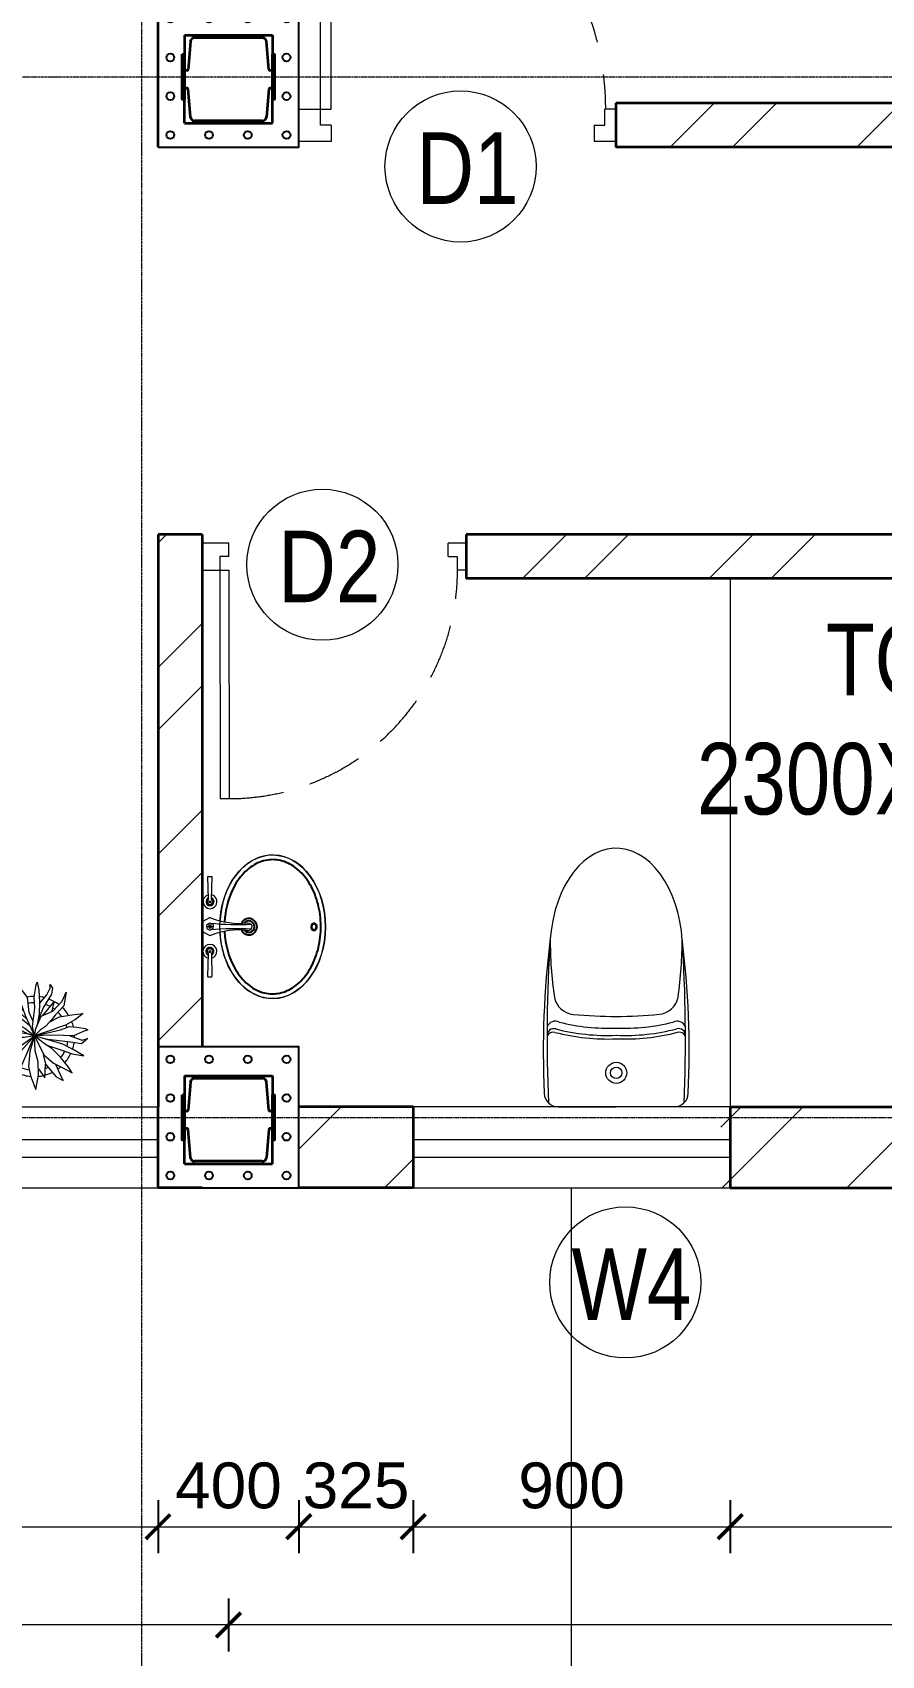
# Model space of a CAD drawing. Header units: millimetres. Extents: x 19543921 to 20171754, y -3528062 to -3222959.
# Drawn here: x 19635693 to 19638105, y -3255687 to -3251078 of the extents above; entities that cross this region are included whole.
import ezdxf

# ---------------------------------------------------------------- set-up
doc = ezdxf.new("R2010")
doc.units = ezdxf.units.MM
doc.header["$MEASUREMENT"] = 0
doc.header["$PDMODE"] = 35
doc.linetypes.add('CENTER', pattern=[2, 1.25, -0.25, 0.25, -0.25])
doc.linetypes.add('DASHED', pattern=[0.75, 0.5, -0.25])
doc.layers.get('Defpoints').update_dxf_attribs({"color": 169})
for name, color, linetype, lineweight in [('center', 4, 'Continuous', 9), ('Dimension', 4, 'Continuous', 9), ('Door-Window', 112, 'Continuous', 15), ('EDIFICIO', 5, 'Continuous', 0), ('Fittings', 9, 'Continuous', 0), ('FURNITURE', 34, 'Continuous', 5), ('HACTH', 9, 'Continuous', 9), ('hatch LOW', 8, 'Continuous', 5), ('text', 142, 'Continuous', 9), ('wall', 1, 'Continuous', 35), ('Windows', 4, 'Continuous', 13)]:
    doc.layers.add(name, color=color, linetype=linetype, lineweight=lineweight)
doc.styles.add('DIM', font='arial.ttf', dxfattribs={"width": 0.8, "height": 45})
doc.styles.add('ordinary', font='arial.ttf')
doc.dimstyles.new('outer dimension', dxfattribs={"dimtxt": 130, "dimasz": 70, "dimexe": 75, "dimexo": 150, "dimgap": 50, "dimtad": 1, "dimdec": 0, "dimrnd": 5, "dimzin": 12, "dimdsep": 46, "dimtxsty": 'ordinary', "dimblk": 'ARCHTICK', "dimcen": 0.09, "dimclrd": 256, "dimclre": 256, "dimclrt": 256, "dimadec": 0, "dimazin": 3, "dimtfac": 1, "dimtdec": 0, "dimtix": 1, "dimtmove": 1, "dimatfit": 2, "dimldrblk": 'ARCHTICK', "dimfxl": 75, "dimfxlon": 1, "dimtolj": 1, "dimtzin": 12, "dimlwd": -1, "dimarcsym": 0})

# ---------------------------------------------------------------- blocks, each defined once
blk = doc.blocks.new('MACETERA')
at = {"color": 1}
blk.add_line((0, 0), (-0.0229, 0.006), dxfattribs=at)
for points in [[(-0.006, 0.0672), (-0.0252, 0.11), (-0.033, 0.182), (-0.069, 0.23), (-0.0866, 0.2373), (-0.0778, 0.1904), (-0.0447, 0.0965), (0, 0)], [(0, 0), (-0.0087, 0.0433), (0.0011, 0.1319), (-0.0009, 0.1841), (0.0079, 0.2415), (0.0127, 0.254), (0.0205, 0.2175), (0.0244, 0.158), (0.0225, 0.1017), (0.0119, 0.0455)], [(0.0243, 0.1529), (0.0585, 0.1945), (0.0751, 0.2248), (0.0741, 0.2425), (0.0858, 0.2248), (0.0799, 0.1966), (0.0429, 0.1361), (0.0172, 0.075)], [(-0.0229, 0.0493), (-0.0788, 0.0923), (-0.1304, 0.1236), (-0.1683, 0.1476), (-0.1898, 0.1674), (-0.1722, 0.1236), (-0.1401, 0.0871), (-0.0895, 0.06), (-0.0457, 0.036), (0, 0)], [(-0.0528, 0.1193), (-0.0924, 0.1747), (-0.1586, 0.1966), (-0.1352, 0.1591), (-0.072, 0.1121), (-0.0388, 0.0819)], [(0.039, 0.0965), (0.0916, 0.1591), (0.0799, 0.1121)], [(0.0702, 0.0638), (0.1179, 0.0892), (0.1773, 0.0996), (0.2299, 0.1059), (0.1948, 0.0777), (0.1471, 0.0506), (0.114, 0.0391), (0.0848, 0.0287), (0, 0)], [(-0.203, 0.0051), (-0.2521, -0.0193), (-0.1557, -0.0423)], [(-0.1012, -0.0141), (-0.1966, -0.0005), (-0.218, 0.0182), (-0.2345, 0.0401), (-0.2472, 0.0474), (-0.1995, 0.0339), (-0.143, 0.012), (-0.0768, -0.0026), (-0.0415, -0.0066)], [(0.054, -0.0422), (0.1296, -0.0683), (0.1783, -0.085), (0.2338, -0.0955), (0.188, -0.0673), (0.1345, -0.0402), (0, 0)], [(0.1647, 0.001), (0.226, -0.0204), (0.2532, -0.0131), (0.2231, -0.0381), (0.1705, -0.0308), (0.0511, -0.0153)], [(-0.0978, -0.0684), (-0.1304, -0.1059), (-0.1518, -0.1414), (-0.1674, -0.1883), (-0.1352, -0.1789), (-0.1021, -0.1455)], [(0.0196, -0.157), (0.0488, -0.1987), (0.0527, -0.1341)], [(0.042, -0.0882), (0.0527, -0.1341), (0.1033, -0.1946), (0.1354, -0.2112), (0.1228, -0.1852), (0.1013, -0.1351)]]:
    blk.add_lwpolyline(points, dxfattribs=at)
for points in [[(0, 0), (0.0069, 0.0339), (0.0322, 0.0934), (0.0877, 0.1163), (0.1305, 0.1643), (0.15, 0.206), (0.1383, 0.1413), (0.0984, 0.0975), (0.0828, 0.0777), (0.0527, 0.0443), (0.0283, 0.0276)], [(-0.034, 0.0088), (-0.1187, 0.0203), (-0.182, 0.0495), (-0.2452, 0.0954), (-0.1839, 0.0965), (-0.1255, 0.0568), (-0.0229, 0.006)], [(-0.0583, -0.0089), (-0.1138, -0.0172), (-0.1469, -0.037), (-0.182, -0.0694), (-0.2345, -0.0955), (-0.2073, -0.1038), (-0.144, -0.0965), (-0.0788, -0.0569), (0, 0)], [(0, 0), (-0.0632, -0.0715), (-0.1002, -0.1361), (-0.1099, -0.229), (-0.0885, -0.2008), (-0.0603, -0.1393)], [(0, 0), (-0.0213, -0.0736), (-0.0281, -0.1455), (-0.0165, -0.1935), (0.0069, -0.254), (0.0196, -0.1862), (0.0176, -0.1226), (0.003, -0.0715)], [(0, 0), (0.1237, 0.0276), (0.1666, 0.0433), (0.2006, 0.0412), (0.2406, 0.0349), (0.2532, 0.0287), (0.2269, 0.0182), (0.1851, 0.0005), (0.1374, 0.0015), (0.077, 0.0026)], [(0.0439, -0.0902), (0.0897, -0.1288), (0.1305, -0.1507), (0.1792, -0.1758), (0.1617, -0.1487), (0.1228, -0.1007), (0.0819, -0.06), (0.041, -0.0339), (0, 0)]]:
    blk.add_lwpolyline(points, close=True, dxfattribs=at)
at = {"layer": 'EDIFICIO', "color": 2}
for radius, start, end in [(0.1899, 112.18986, 117.04438), (0.1899, 90.18022, 100.43418), (0.1599, 89.99792, 100.85275), (0.1899, 75.62464, 83.19147), (0.1599, 80.76523, 81.29406), (0.1899, 52.51779, 69.5104), (0.1899, 145.27977, 152.18091), (0.1599, 147.07013, 153.37559), (0.1899, 128.2978, 136.36205), (0.1599, 125.36928, 134.04205), (0.1599, 112.71118, 115.42305), (0.1599, 62.33594, 71.60053), (0.1599, 53.32214, 57.94411), (0.1599, 36.11624, 45.90285), (0.1899, 31.74931, 46.17972), (0.1899, 163.84793, 170.26185), (0.1599, 165.50757, 172.45164), (0.1599, 15.195, 20.25689), (0.1899, 13.78435, 21.7469), (0.1899, 358.55985, 1.70023), (0.1899, 189.61752, 199.51332), (0.1599, 321.23554, 333.976), (0.1599, 343.07913, 350.61453), (0.1899, 341.49497, 350.88203), (0.1899, 210.27274, 220.91211), (0.1599, 213.07705, 217.80629), (0.1599, 246.0356, 261.18887), (0.1599, 288.72071, 294.03457), (0.1899, 305.67193, 310.64568), (0.1899, 319.29041, 335.10196), (0.1899, 233.62841, 237.12016), (0.1899, 245.92891, 264.89169), (0.1899, 275.54345, 282.59253), (0.1599, 276.71321, 278.08473), (0.1899, 285.07477, 296.59446)]:
    blk.add_arc((0.0001, -0.0031), radius, start, end, dxfattribs=at)
blk = doc.blocks.new('tht')
at = {"layer": 'Fittings'}
for p in [(672498.79, -367827.02), (672511.67, -367827.02)]:
    blk.add_line(p, (672505.23, -367827.02), dxfattribs=at)
for radius in [1.17, 0.634]:
    blk.add_circle((672505.23, -367823.24), radius, dxfattribs=at)
for centre, radius, start, end in [((672598.59, -367820.91), 101.47, 172.8664, 182.5999), ((672667.29, -367819.26), 169.75, 176.3006, 182.4712), ((672541.19, -367808.57), 43.29, 179.6519, 188.297), ((672469.27, -367808.57), 43.29, 351.703, 0.3481), ((672411.87, -367820.91), 101.47, 357.4001, 7.1336), ((672343.17, -367819.26), 169.75, 357.5288, 3.6994), ((672500.68, -367814.39), 2.36, 190.4701, 264.6079), ((672509.78, -367814.39), 2.36, 275.3921, 349.5299), ((672505.55, -367762.72), 54.26, 264.6079, 269.6591), ((672504.91, -367762.72), 54.26, 270.3409, 275.3921), ((672498.28, -367819.07), 0.741, 72.3593, 185.9315), ((672498.21, -367819.43), 0.718, 73.3813, 156.4724), ((672498.46, -367818.44), 0.947, 62.2033, 161.9404), ((672504.3, -367795.78), 23.7, 255.6185, 272.2533), ((672504.3, -367795.78), 23.31, 255.6185, 272.2533), ((672504.3, -367796.55), 21.73, 255.6185, 272.4575), ((672506.16, -367796.55), 21.73, 267.5425, 284.3815), ((672506.16, -367795.78), 23.7, 267.7467, 284.3815), ((672506.16, -367795.78), 23.31, 267.7467, 284.3815), ((672512, -367818.44), 0.947, 18.0596, 117.7967), ((672512.18, -367819.07), 0.741, 354.0685, 107.6407), ((672512.25, -367819.43), 0.718, 23.5276, 106.6187), ((672498.79, -367825.44), 1.57, 182.5999, 270), ((672511.67, -367825.44), 1.57, 270, 357.4001)]:
    blk.add_arc(centre, radius, start, end, dxfattribs=at)
blk.add_ellipse((672505.23, -367809.67), major_axis=(0, -11.39), ratio=0.648116, start_param=1.570796, end_param=4.592942, dxfattribs=at)
blk = doc.blocks.new('A$C604E024C')
at = {"layer": 'Fittings', "color": 9, "linetype": 'ByBlock'}
for p, q in [((-107.3, 6.3), (-198.2, 8.5)), ((-101.1, 4.4), (-101.1, -4.4)), ((-101.1, 4.4), (-100.5, 4.4)), ((-100.5, 4.4), (-100.5, 0.6)), ((-100.5, 0.6), (-96.6, 0.6)), ((-100.5, 0), (-100.5, -3.8)), ((-100.5, 0), (-96.6, 0)), ((-96.6, 4.4), (-96.6, 0.6)), ((-96.6, 4.4), (-96, 4.4)), ((-96, 4.4), (-96, -3.8)), ((-5.6, 4.4), (-5.6, -4.4)), ((-5.6, 4.4), (-5, 4.4)), ((-5, 4.4), (-5, -3.8)), ((0, 12.9), (0, -12.9)), ((1.2, 4.4), (1.2, -4.4)), ((1.2, 4.4), (3.5, 4.4)), ((1.8, 3.8), (1.8, 0.6)), ((1.8, 3.8), (3.5, 3.8)), ((1.8, 0.6), (3.5, 0.6)), ((100.4, 2.2), (101, 2.4)), ((107.3, 6.3), (198.2, 8.5)), ((199.2, 7.5), (199.2, -7.5)), ((-107.3, -6.3), (-198.2, -8.5)), ((-101.1, -4.4), (-100.5, -4.4)), ((-100.5, -3.8), (-100.5, -4.4)), ((-96.6, 0), (-96.6, -4.4)), ((-96.6, -4.4), (-96, -4.4)), ((-96, -3.8), (-96, -4.4)), ((-5.6, -4.4), (-1.2, -4.4)), ((-5, -3.8), (-1.2, -3.8)), ((-1.2, -3.8), (-1.2, -4.4)), ((1.2, -4.4), (3.5, -4.4)), ((1.8, 0), (1.8, -3.8)), ((1.8, 0), (3.5, 0)), ((1.8, -3.8), (3.5, -3.8)), ((100.4, -2.2), (101, -2.4)), ((107.3, -6.3), (198.2, -8.5))]:
    blk.add_line(p, q, dxfattribs=at)
for points in [[(34.8, -2.5), (34.8, -2.5, 0.267949), (34.8, 2.5), (19.6, 28.9, 0.267949), (15.2, 31.4), (-15.2, 31.4, 0.267949), (-19.6, 28.9), (-34.8, 2.5, 0.267949), (-34.8, -2.5)], [(0, 12.9), (-4.6, 12.9, 0.267949), (-8.9, 10.4), (-13.5, 2.5, 0.267949), (-13.5, -2.5), (-8.9, -10.4, 0.267949), (-4.6, -12.9), (0, -12.9)], [(0, 12.9), (4.6, 12.9, -0.267949), (8.9, 10.4), (13.5, 2.5, -0.267949), (13.5, -2.5), (8.9, -10.4, -0.267949), (4.6, -12.9), (0, -12.9)], [(-14.6, -149.3, 0.267949), (-14.6, -154.3), (-9.4, -163.2, 0.267949), (-5.1, -165.7), (0, -165.7)], [(14.6, -149.3, -0.267949), (14.6, -154.3), (9.5, -163.2, -0.267949), (5.2, -165.7), (0, -165.7)]]:
    blk.add_lwpolyline(points, format="xyb", dxfattribs=at)
for centre, radius, start, end in [((-148.2, 0), 51.6, 171.62848, 188.37152), ((-198.2, 7.5), 1, 88.57669, 180), ((-98.6, 0), 27.8, 193.93526, 166.06474), ((-98.6, 0), 16.1, 203.47719, 156.52281), ((-98.6, 0), 13.6, 207.82536, 152.17464), ((-98.6, 0), 10.7, 215.76651, 144.23349), ((3.5, 2.2), 2.2, 301.40481, 90), ((3.5, 2.2), 1.6, 270, 90.01417), ((3.5, -1.9), 2.5, 270, 62.70974), ((98.6, 0), 27.8, 13.93526, 346.06474), ((98.6, 0), 16.1, 23.47719, 336.52281), ((98.6, 0), 13.6, 27.82536, 332.17464), ((98.6, 0), 10.7, 35.76651, 324.23349), ((198.2, 7.5), 1, 0, 91.42331), ((-198.2, -7.5), 1, 180, 271.42331), ((-325.4, -117.3), 312.4, 354.13327, 21.56539), ((-1093.1, -109.8), 1085, 357.18281, 5.67785), ((3.5, -1.9), 1.9, 270, 90), ((1083.5, -109.3), 1075.4, 174.30277, 182.87364), ((324.5, -117.1), 311.5, 158.41566, 185.92552), ((198.2, -7.5), 1, 268.57669, 0)]:
    blk.add_arc(centre, radius, start, end, dxfattribs=at)
blk.add_ellipse((98.6, 0), major_axis=(0, 4.4), ratio=0.647537, start_param=-0.996154, end_param=4.137747, dxfattribs=at)
blk.add_open_spline([(100.4, 2.2), (100.2, 2.6), (100, 2.9), (99.5, 3.4), (99.3, 3.6), (98.9, 3.8), (98.7, 3.8), (98.6, 3.8), (98.4, 3.8), (98.1, 3.7), (97.7, 3.5), (97.5, 3.3), (97.1, 2.8), (96.9, 2.5), (96.6, 1.8), (96.5, 1.3), (96.3, 0.3), (96.3, -0.3), (96.5, -1.6), (96.7, -2.1), (97.1, -2.9), (97.4, -3.2), (97.9, -3.6), (98.1, -3.7), (98.6, -3.8), (98.8, -3.8), (99.3, -3.6), (99.6, -3.4), (100, -2.9), (100.2, -2.6), (100.4, -2.2)], degree=3, knots=[5.296065, 5.296065, 5.296065, 5.296065, 5.668493, 5.668493, 6.044953, 6.044953, 6.283185, 6.283185, 6.283185, 6.618814, 6.618814, 6.954443, 6.954443, 7.290072, 7.290072, 7.6257, 7.6257, 8.094621, 8.094621, 8.563542, 8.563542, 8.940002, 8.940002, 9.316461, 9.316461, 9.692921, 9.692921, 10.069381, 10.069381, 10.411893, 10.411893, 10.411893, 10.411893], dxfattribs=at)
blk = doc.blocks.new('basin')
at = {"layer": 'HACTH', "lineweight": -3}
for radius, start, end in [(1.14, 113.503, 66.2712), (0.79, 126.715, 52.8739)]:
    blk.add_arc((134195.31, -39122.53), radius, start, end, dxfattribs=at)
at = {"layer": 'HACTH'}
blk.add_ellipse((134195.31, -39125.83), major_axis=(-9.97, 0), ratio=0.736887, start_param=4.757716, end_param=10.948885, dxfattribs=at)
at = {"layer": 'HACTH', "linetype": 'ByBlock'}
blk.add_ellipse((134195.31, -39125.83), major_axis=(9.97, 0), ratio=0.736887, dxfattribs=at)
at = {"layer": 'HACTH', "lineweight": -3}
blk.add_ellipse((134195.31, -39131.57), major_axis=(0.448, 0), ratio=0.674502, dxfattribs=at)
blk.add_open_spline([(134194.69, -39119.15), (134194.32, -39119.17), (134193.96, -39119.2), (134193.09, -39119.32), (134192.57, -39119.42), (134191.58, -39119.69), (134191.1, -39119.85), (134190.19, -39120.23), (134189.76, -39120.45), (134188.95, -39120.93), (134188.57, -39121.2), (134187.89, -39121.77), (134187.59, -39122.07), (134187.06, -39122.71), (134186.83, -39123.04), (134186.45, -39123.73), (134186.3, -39124.08), (134186.09, -39124.79), (134186.03, -39125.15), (134185.99, -39125.61), (134185.99, -39125.72), (134185.99, -39125.83), (134185.99, -39126.08), (134186.01, -39126.34), (134186.11, -39126.94), (134186.2, -39127.29), (134186.47, -39127.97), (134186.64, -39128.31), (134187.06, -39128.96), (134187.31, -39129.28), (134187.88, -39129.88), (134188.2, -39130.16), (134188.9, -39130.7), (134189.28, -39130.94), (134190.1, -39131.39), (134190.53, -39131.59), (134191.45, -39131.93), (134191.92, -39132.08), (134192.9, -39132.31), (134193.4, -39132.4), (134194.43, -39132.51), (134194.94, -39132.53), (134195.97, -39132.52), (134196.49, -39132.48), (134197.5, -39132.35), (134198, -39132.25), (134198.97, -39132), (134199.44, -39131.84), (134200.34, -39131.48), (134200.76, -39131.27), (134201.56, -39130.8), (134201.93, -39130.55), (134202.61, -39130), (134202.91, -39129.71), (134203.45, -39129.1), (134203.69, -39128.78), (134204.08, -39128.12), (134204.24, -39127.78), (134204.48, -39127.09), (134204.56, -39126.74), (134204.64, -39126.04), (134204.64, -39125.69), (134204.57, -39124.98), (134204.49, -39124.62), (134204.25, -39123.91), (134204.09, -39123.56), (134203.69, -39122.89), (134203.45, -39122.56), (134202.89, -39121.93), (134202.58, -39121.63), (134201.88, -39121.07), (134201.49, -39120.81), (134200.67, -39120.35), (134200.22, -39120.13), (134199.3, -39119.77), (134198.81, -39119.62), (134197.81, -39119.37), (134197.29, -39119.28), (134196.49, -39119.19), (134196.22, -39119.16), (134195.94, -39119.15)], degree=3, knots=[4.778413, 4.778413, 4.778413, 4.778413, 4.89303, 4.89303, 5.060537, 5.060537, 5.228045, 5.228045, 5.395552, 5.395552, 5.56306, 5.56306, 5.730567, 5.730567, 5.898075, 5.898075, 6.065582, 6.065582, 6.233089, 6.233089, 6.283185, 6.283185, 6.283185, 6.401225, 6.401225, 6.564378, 6.564378, 6.727532, 6.727532, 6.890685, 6.890685, 7.053839, 7.053839, 7.216992, 7.216992, 7.380146, 7.380146, 7.543299, 7.543299, 7.706452, 7.706452, 7.869606, 7.869606, 8.032759, 8.032759, 8.195913, 8.195913, 8.359066, 8.359066, 8.52222, 8.52222, 8.685373, 8.685373, 8.848527, 8.848527, 9.01168, 9.01168, 9.174834, 9.174834, 9.337987, 9.337987, 9.501141, 9.501141, 9.668648, 9.668648, 9.836155, 9.836155, 10.003663, 10.003663, 10.17117, 10.17117, 10.338678, 10.338678, 10.506185, 10.506185, 10.673693, 10.673693, 10.8412, 10.8412, 10.929386, 10.929386, 10.929386, 10.929386], dxfattribs=at)
at = {"layer": 'HACTH'}
blk.add_open_spline([(134195.86, -39131.57), (134195.86, -39131.55), (134195.86, -39131.52), (134195.84, -39131.46), (134195.83, -39131.44), (134195.79, -39131.36), (134195.75, -39131.32), (134195.66, -39131.25), (134195.6, -39131.23), (134195.46, -39131.18), (134195.36, -39131.16), (134195.17, -39131.17), (134195.07, -39131.2), (134194.94, -39131.27), (134194.9, -39131.3), (134194.83, -39131.37), (134194.8, -39131.4), (134194.77, -39131.48), (134194.76, -39131.52), (134194.75, -39131.6), (134194.76, -39131.65), (134194.79, -39131.73), (134194.81, -39131.76), (134194.87, -39131.83), (134194.9, -39131.86), (134194.98, -39131.9), (134195.02, -39131.92), (134195.15, -39131.97), (134195.25, -39131.99), (134195.44, -39131.98), (134195.54, -39131.95), (134195.67, -39131.89), (134195.72, -39131.85), (134195.79, -39131.78), (134195.81, -39131.75), (134195.85, -39131.67), (134195.86, -39131.63), (134195.86, -39131.58), (134195.86, -39131.58), (134195.86, -39131.57)], degree=3, knots=[0, 0, 0, 0, 0.188397, 0.188397, 0.376794, 0.376794, 0.73698, 0.73698, 1.097166, 1.097166, 1.657793, 1.657793, 2.21842, 2.21842, 2.564182, 2.564182, 2.840364, 2.840364, 3.116547, 3.116547, 3.39273, 3.39273, 3.668913, 3.668913, 3.945096, 3.945096, 4.221279, 4.221279, 4.783807, 4.783807, 5.346334, 5.346334, 5.697184, 5.697184, 5.974645, 5.974645, 6.252106, 6.252106, 6.283185, 6.283185, 6.283185, 6.283185], dxfattribs=at)
at = {"layer": 'HACTH', "xscale": 0.03499430959345774, "yscale": 0.03499430959345774, "zscale": 0.03499430959345774, "rotation": 359.9929103328581}
blk.add_blockref('A$C604E024C', (134195.31, -39117.12), dxfattribs=at)
blk = doc.blocks.new('3-0')
at = {"layer": 'Door-Window', "ltscale": 3}
for p, q in [((11063.05, 10097.68), (11065.97, 10099.9)), ((11065.25, 10097.81), (11066.71, 10098.92)), ((11065.97, 10099.9), (11066.71, 10098.92)), ((11063.05, 10097.68), (11064.53, 10095.73)), ((11065.99, 10096.84), (11064.53, 10095.73)), ((11065.99, 10096.84), (11065.25, 10097.81)), ((11085.5, 10074.13), (11110.32, 10092.96)), ((11111.05, 10091.97), (11110.32, 10092.96)), ((11086.24, 10073.15), (11111.05, 10091.97)), ((11084.04, 10073.02), (11082.57, 10071.91)), ((11084.04, 10073.02), (11084.78, 10072.04)), ((11084.78, 10072.04), (11086.24, 10073.15)), ((11086.24, 10073.15), (11085.5, 10074.13)), ((11087.72, 10071.2), (11086.24, 10073.15)), ((11082.57, 10071.91), (11084.79, 10068.98)), ((11084.79, 10068.98), (11087.72, 10071.2))]:
    blk.add_line(p, q, dxfattribs=at)
at = {"layer": 'Door-Window', "color": 9, "linetype": 'DASHED', "lineweight": 18, "ltscale": 15}
blk.add_arc((11085.5, 10074.13), 31.16, 37.1906, 127.1465, dxfattribs=at)
blk = doc.blocks.new('c-section')
at = {"layer": 'wall'}
for p, q in [((75, 318.1), (325, 318.1)), ((75, 318.1), (75, 218.1)), ((91.8, 300.1), (85.6, 220.9)), ((296.3, 310.9), (103.7, 310.9)), ((314.4, 220.9), (308.2, 300.1)), ((325, 318.1), (325, 218.1)), ((82.4, 218.1), (75, 218.1)), ((325, 218.1), (317.6, 218.1)), ((75, 68.1), (75, 168.1)), ((82.4, 168.1), (75, 168.1)), ((91.8, 86), (85.6, 165.2)), ((314.4, 165.2), (308.2, 86)), ((325, 168.1), (317.6, 168.1)), ((325, 68.1), (325, 168.1)), ((75, 68.1), (325, 68.1)), ((296.3, 75.3), (103.7, 75.3))]:
    blk.add_line(p, q, dxfattribs=at)
at = {"layer": 'wall', "color": 2, "lineweight": -3}
blk.add_lwpolyline([(0, 0), (400, 0), (400, 400), (0, 400)], close=True, dxfattribs=at)
at = {"layer": 'wall', "linetype": 'Continuous', "ltscale": 1000}
for points in [[(68.7, 264.2), (75, 264.2), (75, 135.8), (68.7, 135.8)], [(325, 264.2), (331.3, 264.2), (331.3, 135.8), (325, 135.8)]]:
    blk.add_lwpolyline(points, close=True, dxfattribs=at)
at = {"layer": 'wall', "color": 2, "lineweight": -3}
for centre in [(35, 365), (145, 365), (255, 365), (365, 365), (35, 255), (365, 255), (35, 145), (365, 145), (35, 35), (145, 35), (255, 35), (365, 35)]:
    blk.add_circle(centre, 11, dxfattribs=at)
at = {"layer": 'wall'}
for centre, radius, start, end in [((103.7, 298.9), 12, 90, 174), ((296.3, 298.9), 12, 6, 90), ((82.4, 221.3), 3.2, 270, 354), ((317.6, 221.3), 3.2, 186, 270), ((82.4, 164.9), 3.2, 6, 90), ((317.6, 164.9), 3.2, 90, 174), ((103.7, 87.3), 12, 186, 270), ((296.3, 87.3), 12, 270, 354)]:
    blk.add_arc(centre, radius, start, end, dxfattribs=at)
blk = doc.blocks.new('_ArchTick')
at = {"color": 0, "linetype": 'ByBlock', "const_width": 0.15}
blk.add_lwpolyline([(-0.5, -0.5), (0.5, 0.5)], dxfattribs=at)
blk = doc.blocks.new('*D84')
at = {"layer": 'Defpoints', "color": 0, "linetype": 'Continuous', "ltscale": 1000, "transparency": 16777216}
for p in [(19631449.5, -3254359), (19636049.3, -3254359), (19636049.3, -3255321.3)]:
    blk.add_point(p, dxfattribs=at)
at = {"layer": 'Dimension', "linetype": 'Continuous', "lineweight": -2, "ltscale": 1000, "transparency": 16777216}
for p, q in [((19631449.5, -3255246.3), (19631449.5, -3255396.3)), ((19636049.3, -3255246.3), (19636049.3, -3255396.3))]:
    blk.add_line(p, q, dxfattribs=at)
at = {"layer": 'Dimension', "ltscale": 1000, "transparency": 16777216}
blk.add_line((19631449.5, -3255321.3), (19636049.3, -3255321.3), dxfattribs=at)
at = {"layer": 'Dimension', "linetype": 'Continuous', "ltscale": 1000, "transparency": 16777216, "xscale": 70, "yscale": 70, "zscale": 70, "rotation": 180}
blk.add_blockref('_ArchTick', (19631449.5, -3255321.3), dxfattribs=at)
at = {"layer": 'Dimension', "linetype": 'Continuous', "ltscale": 1000, "transparency": 16777216, "xscale": 70, "yscale": 70, "zscale": 70}
blk.add_blockref('_ArchTick', (19636049.3, -3255321.3), dxfattribs=at)
at = {"layer": 'Dimension', "linetype": 'Continuous', "ltscale": 1000, "transparency": 16777216, "insert": (19633749.4, -3255204.9), "char_height": 130, "attachment_point": 5, "style": 'ordinary'}
blk.add_mtext('\\A1;4600', dxfattribs=at)
blk = doc.blocks.new('*D85')
at = {"layer": 'Defpoints', "color": 0, "linetype": 'Continuous', "ltscale": 1000, "transparency": 16777216}
for p in [(19636049.3, -3254359), (19636449.3, -3254359), (19636449.3, -3255321.3)]:
    blk.add_point(p, dxfattribs=at)
at = {"layer": 'Dimension', "linetype": 'Continuous', "lineweight": -2, "ltscale": 1000, "transparency": 16777216}
for p, q in [((19636049.3, -3255246.3), (19636049.3, -3255396.3)), ((19636449.3, -3255246.3), (19636449.3, -3255396.3))]:
    blk.add_line(p, q, dxfattribs=at)
at = {"layer": 'Dimension', "ltscale": 1000, "transparency": 16777216}
blk.add_line((19636049.3, -3255321.3), (19636449.3, -3255321.3), dxfattribs=at)
at = {"layer": 'Dimension', "linetype": 'Continuous', "ltscale": 1000, "transparency": 16777216, "xscale": 70, "yscale": 70, "zscale": 70, "rotation": 180}
blk.add_blockref('_ArchTick', (19636049.3, -3255321.3), dxfattribs=at)
at = {"layer": 'Dimension', "linetype": 'Continuous', "ltscale": 1000, "transparency": 16777216, "xscale": 70, "yscale": 70, "zscale": 70}
blk.add_blockref('_ArchTick', (19636449.3, -3255321.3), dxfattribs=at)
at = {"layer": 'Dimension', "linetype": 'Continuous', "ltscale": 1000, "transparency": 16777216, "insert": (19636249.3, -3255204.9), "char_height": 130, "attachment_point": 5, "style": 'ordinary'}
blk.add_mtext('\\A1;400', dxfattribs=at)
blk = doc.blocks.new('*D86')
at = {"layer": 'Defpoints', "color": 0, "linetype": 'Continuous', "ltscale": 1000, "transparency": 16777216}
for p in [(19636449.3, -3254359), (19636774.3, -3254359), (19636774.3, -3255321.3)]:
    blk.add_point(p, dxfattribs=at)
at = {"layer": 'Dimension', "linetype": 'Continuous', "lineweight": -2, "ltscale": 1000, "transparency": 16777216}
for p, q in [((19636449.3, -3255246.3), (19636449.3, -3255396.3)), ((19636774.3, -3255246.3), (19636774.3, -3255396.3))]:
    blk.add_line(p, q, dxfattribs=at)
at = {"layer": 'Dimension', "ltscale": 1000, "transparency": 16777216}
blk.add_line((19636449.3, -3255321.3), (19636774.3, -3255321.3), dxfattribs=at)
at = {"layer": 'Dimension', "linetype": 'Continuous', "ltscale": 1000, "transparency": 16777216, "insert": (19636611.8, -3255204.9), "char_height": 130, "attachment_point": 5, "style": 'ordinary'}
blk.add_mtext('\\A1;325', dxfattribs=at)
blk = doc.blocks.new('*D87')
at = {"layer": 'Defpoints', "color": 0, "linetype": 'Continuous', "ltscale": 1000, "transparency": 16777216}
for p in [(19636774.3, -3254359), (19637674.3, -3254359), (19637674.3, -3255321.3)]:
    blk.add_point(p, dxfattribs=at)
at = {"layer": 'Dimension', "linetype": 'Continuous', "lineweight": -2, "ltscale": 1000, "transparency": 16777216}
for p, q in [((19636774.3, -3255246.3), (19636774.3, -3255396.3)), ((19637674.3, -3255246.3), (19637674.3, -3255396.3))]:
    blk.add_line(p, q, dxfattribs=at)
at = {"layer": 'Dimension', "ltscale": 1000, "transparency": 16777216}
blk.add_line((19636774.3, -3255321.3), (19637674.3, -3255321.3), dxfattribs=at)
at = {"layer": 'Dimension', "linetype": 'Continuous', "ltscale": 1000, "transparency": 16777216, "xscale": 70, "yscale": 70, "zscale": 70, "rotation": 180}
blk.add_blockref('_ArchTick', (19636774.3, -3255321.3), dxfattribs=at)
at = {"layer": 'Dimension', "linetype": 'Continuous', "ltscale": 1000, "transparency": 16777216, "xscale": 70, "yscale": 70, "zscale": 70}
blk.add_blockref('_ArchTick', (19637674.3, -3255321.3), dxfattribs=at)
at = {"layer": 'Dimension', "linetype": 'Continuous', "ltscale": 1000, "transparency": 16777216, "insert": (19637224.3, -3255204.9), "char_height": 130, "attachment_point": 5, "style": 'ordinary'}
blk.add_mtext('\\A1;900', dxfattribs=at)
blk = doc.blocks.new('*D88')
at = {"layer": 'Defpoints', "color": 0, "linetype": 'Continuous', "ltscale": 1000, "transparency": 16777216}
for p in [(19637674.3, -3254359), (19639117.2, -3254359), (19639117.2, -3255321.3)]:
    blk.add_point(p, dxfattribs=at)
at = {"layer": 'Dimension', "linetype": 'Continuous', "lineweight": -2, "ltscale": 1000, "transparency": 16777216}
for p, q in [((19637674.3, -3255246.3), (19637674.3, -3255396.3)), ((19639117.2, -3255246.3), (19639117.2, -3255396.3))]:
    blk.add_line(p, q, dxfattribs=at)
at = {"layer": 'Dimension', "ltscale": 1000, "transparency": 16777216}
blk.add_line((19637674.3, -3255321.3), (19639117.2, -3255321.3), dxfattribs=at)
at = {"layer": 'Dimension', "linetype": 'Continuous', "ltscale": 1000, "transparency": 16777216, "xscale": 70, "yscale": 70, "zscale": 70, "rotation": 180}
blk.add_blockref('_ArchTick', (19637674.3, -3255321.3), dxfattribs=at)
at = {"layer": 'Dimension', "linetype": 'Continuous', "ltscale": 1000, "transparency": 16777216, "xscale": 70, "yscale": 70, "zscale": 70}
blk.add_blockref('_ArchTick', (19639117.2, -3255321.3), dxfattribs=at)
at = {"layer": 'Dimension', "linetype": 'Continuous', "ltscale": 1000, "transparency": 16777216, "insert": (19638395.7, -3255204.9), "char_height": 130, "attachment_point": 5, "style": 'ordinary'}
blk.add_mtext('\\A1;1445', dxfattribs=at)
blk = doc.blocks.new('*D89')
at = {"layer": 'Defpoints', "color": 0, "linetype": 'Continuous', "ltscale": 1000, "transparency": 16777216}
for p in [(19636249.3, -3254359), (19640449.5, -3254359), (19636249.3, -3255600.4)]:
    blk.add_point(p, dxfattribs=at)
at = {"layer": 'Dimension', "linetype": 'Continuous', "lineweight": -2, "ltscale": 1000, "transparency": 16777216}
for p, q in [((19636249.3, -3255525.4), (19636249.3, -3255675.4)), ((19640449.5, -3255525.4), (19640449.5, -3255675.4))]:
    blk.add_line(p, q, dxfattribs=at)
at = {"layer": 'Dimension', "ltscale": 1000, "transparency": 16777216}
blk.add_line((19640449.5, -3255600.4), (19636249.3, -3255600.4), dxfattribs=at)
at = {"layer": 'Dimension', "linetype": 'Continuous', "ltscale": 1000, "transparency": 16777216, "xscale": 70, "yscale": 70, "zscale": 70, "rotation": 180}
blk.add_blockref('_ArchTick', (19636249.3, -3255600.4), dxfattribs=at)
at = {"layer": 'Dimension', "linetype": 'Continuous', "ltscale": 1000, "transparency": 16777216, "xscale": 70, "yscale": 70, "zscale": 70}
blk.add_blockref('_ArchTick', (19640449.5, -3255600.4), dxfattribs=at)
at = {"layer": 'Dimension', "linetype": 'Continuous', "ltscale": 1000, "transparency": 16777216, "insert": (19638349.4, -3255484), "char_height": 130, "attachment_point": 5, "style": 'ordinary'}
blk.add_mtext('\\A1;4200', dxfattribs=at)
blk = doc.blocks.new('*D90')
at = {"layer": 'Defpoints', "color": 0, "linetype": 'Continuous', "ltscale": 1000, "transparency": 16777216}
for p in [(19631249.5, -3254359), (19636249.3, -3254359), (19631249.5, -3255600.4)]:
    blk.add_point(p, dxfattribs=at)
at = {"layer": 'Dimension', "linetype": 'Continuous', "lineweight": -2, "ltscale": 1000, "transparency": 16777216}
for p, q in [((19631249.5, -3255525.4), (19631249.5, -3255675.4)), ((19636249.3, -3255525.4), (19636249.3, -3255675.4))]:
    blk.add_line(p, q, dxfattribs=at)
at = {"layer": 'Dimension', "ltscale": 1000, "transparency": 16777216}
blk.add_line((19636249.3, -3255600.4), (19631249.5, -3255600.4), dxfattribs=at)
at = {"layer": 'Dimension', "linetype": 'Continuous', "ltscale": 1000, "transparency": 16777216, "xscale": 70, "yscale": 70, "zscale": 70, "rotation": 180}
blk.add_blockref('_ArchTick', (19631249.5, -3255600.4), dxfattribs=at)
at = {"layer": 'Dimension', "linetype": 'Continuous', "ltscale": 1000, "transparency": 16777216, "xscale": 70, "yscale": 70, "zscale": 70}
blk.add_blockref('_ArchTick', (19636249.3, -3255600.4), dxfattribs=at)
at = {"layer": 'Dimension', "linetype": 'Continuous', "ltscale": 1000, "transparency": 16777216, "insert": (19633749.4, -3255484), "char_height": 130, "attachment_point": 5, "style": 'ordinary'}
blk.add_mtext('\\A1;5000', dxfattribs=at)
blk = doc.blocks.new('*D39')
at = {"layer": 'Defpoints', "color": 0, "linetype": 'Continuous', "ltscale": 1000, "transparency": 16777216}
for p in [(19631049.5, -3254359), (19640649.5, -3254359), (19640649.5, -3255906.8)]:
    blk.add_point(p, dxfattribs=at)
at = {"layer": 'Dimension', "linetype": 'Continuous', "lineweight": -2, "ltscale": 1000, "transparency": 16777216}
for p, q in [((19631049.5, -3255831.8), (19631049.5, -3255981.8)), ((19640649.5, -3255831.8), (19640649.5, -3255981.8))]:
    blk.add_line(p, q, dxfattribs=at)
at = {"layer": 'Dimension', "ltscale": 1000, "transparency": 16777216}
blk.add_line((19631049.5, -3255906.8), (19640649.5, -3255906.8), dxfattribs=at)
at = {"layer": 'Dimension', "linetype": 'Continuous', "ltscale": 1000, "transparency": 16777216, "xscale": 70, "yscale": 70, "zscale": 70, "rotation": 180}
blk.add_blockref('_ArchTick', (19631049.5, -3255906.8), dxfattribs=at)
at = {"layer": 'Dimension', "linetype": 'Continuous', "ltscale": 1000, "transparency": 16777216, "xscale": 70, "yscale": 70, "zscale": 70}
blk.add_blockref('_ArchTick', (19640649.5, -3255906.8), dxfattribs=at)
at = {"layer": 'Dimension', "linetype": 'Continuous', "ltscale": 1000, "transparency": 16777216, "insert": (19635849.5, -3255790.4), "char_height": 130, "attachment_point": 5, "style": 'ordinary'}
blk.add_mtext('\\A1;9600', dxfattribs=at)

msp = doc.modelspace()

# ---------------------------------------------------------------- hatches: boundary and pattern name
at = {"layer": 'hatch LOW', "linetype": 'Continuous', "ltscale": 1000}
h = msp.add_hatch(dxfattribs=at)
h.set_pattern_fill('ANSI32', color=0, scale=1000)
h.set_pattern_definition([(45, (-12373.72, -74813.84), (-265.165043, 265.165043), []), (45, (-12196.95, -74813.84), (-265.165043, 265.165043), [])])
h.paths.add_polyline_path([(19640249.5, -3251279), (19637349.3, -3251279.7), (19637349.3, -3251404.7), (19640249.5, -3251404)])
h = msp.add_hatch(dxfattribs=at)
h.set_pattern_fill('ANSI32', color=0, scale=1000)
h.set_pattern_definition([(45, (-30129.84, -74813.84), (-265.165043, 265.165043), []), (45, (-29953.06, -74813.84), (-265.165043, 265.165043), [])])
h.paths.add_polyline_path([(19638599.3, -3252304), (19638474.3, -3252304), (19638474.3, -3252504), (19636924.3, -3252503.9), (19636924.3, -3252628.9), (19638474.3, -3252629), (19638474.3, -3254129), (19637647.8, -3254129), (19637647.8, -3254359), (19639117.2, -3254359), (19639117.2, -3254129), (19638599.3, -3254129)])
h = msp.add_hatch(dxfattribs=at)
h.set_pattern_fill('ANSI32', color=0, scale=1000)
h.set_pattern_definition([(45, (-19245.1, -74813.84), (-265.165043, 265.165043), []), (45, (-19068.3, -74813.84), (-265.165043, 265.165043), [])])
h.paths.add_polyline_path([(19636774.3, -3254129), (19636449.3, -3254129), (19636449.3, -3254359), (19636774.3, -3254359)])
h.paths.add_polyline_path([(19636174.3, -3252504), (19636049.3, -3252504), (19636049.3, -3253959), (19636174.3, -3253959)])

# ---------------------------------------------------------------- linework, layer by layer
at = {"layer": 'center', "color": 251, "linetype": 'CENTER', "ltscale": 5}
for p, q in [((19636002.4, -3244640.8), (19636002.4, -3256248.8)), ((19628718.5, -3251204), (19643885.7, -3251204)), ((19628965.4, -3254159), (19644132.6, -3254159))]:
    msp.add_line(p, q, dxfattribs=at)
at = {"layer": 'FURNITURE', "linetype": 'ByBlock'}
msp.add_line((19637674.3, -3252629), (19637674.3, -3254129), dxfattribs=at)
at = {"layer": 'text'}
msp.add_line((19637224.3, -3256135.8), (19637224.3, -3254359), dxfattribs=at)
at = {"layer": 'text', "ltscale": 7}
for centre in [(19636908.6, -3251458.6), (19636516.3, -3252589.5), (19637376.7, -3254627.6)]:
    msp.add_circle(centre, 214.6, dxfattribs=at)
at = {"layer": 'wall', "linetype": 'Continuous', "ltscale": 1000}
for p, q in [((19636049.3, -3251404), (19636049.3, -3248549)), ((19640249.5, -3251279), (19637349.3, -3251279)), ((19637349.3, -3251279), (19637349.3, -3251404)), ((19640419.5, -3251404), (19637349.3, -3251404)), ((19636174.3, -3252504), (19636049.3, -3252504)), ((19638474.3, -3252504), (19636924.3, -3252504)), ((19638474.3, -3252629), (19636924.3, -3252629)), ((19636774.3, -3254129), (19636449.3, -3254129)), ((19636774.3, -3254129), (19636774.3, -3254359)), ((19637674.3, -3254129), (19637674.3, -3254359)), ((19637674.3, -3254129), (19637674.3, -3254359)), ((19637674.3, -3254129), (19638474.3, -3254129)), ((19636774.3, -3254359), (19636449.3, -3254359)), ((19637674.3, -3254359), (19639117.2, -3254359))]:
    msp.add_line(p, q, dxfattribs=at)
at = {"layer": 'wall', "ltscale": 7}
for p, q in [((19636049.3, -3252504), (19636049.3, -3254129)), ((19636174.3, -3252504), (19636174.3, -3253959)), ((19636924.3, -3252504), (19636924.3, -3252629)), ((19636049.3, -3254359), (19636049.3, -3254129)), ((19636174.3, -3254359), (19636049.3, -3254359))]:
    msp.add_line(p, q, dxfattribs=at)
at = {"layer": 'Windows', "linetype": 'Continuous', "ltscale": 1000}
for p, q in [((19631449.5, -3254129), (19636049.3, -3254129)), ((19637674.3, -3254129), (19636774.3, -3254129)), ((19631449.5, -3254359), (19636174.3, -3254359)), ((19636774.3, -3254359), (19637674.3, -3254359))]:
    msp.add_line(p, q, dxfattribs=at)
at = {"layer": 'Windows', "ltscale": 7}
for p, q in [((19631449.5, -3254221.7), (19636049.3, -3254221.4)), ((19636774.3, -3254221.4), (19637674.3, -3254221.4)), ((19631449.5, -3254272.5), (19636049.3, -3254272.2)), ((19636774.3, -3254272.2), (19637674.3, -3254272.2))]:
    msp.add_line(p, q, dxfattribs=at)

# ---------------------------------------------------------------- block references
at = {"layer": 'EDIFICIO', "xscale": 599.9999999985448, "yscale": 599.9999999985448, "zscale": 599.9999999985448}
msp.add_blockref('MACETERA', (19635698.3, -3253927.3), dxfattribs=at)
at = {"layer": 'Fittings', "color": 4, "lineweight": 15, "xscale": 20.44444443503498, "yscale": 20.44444443503498, "zscale": 20.44444443503498, "rotation": 89.81454094699114}
msp.add_blockref('basin', (18827592.7, -5994562.6), dxfattribs=at)
at = {"layer": 'FURNITURE', "linetype": 'ByBlock', "xscale": 25.55555554379373, "yscale": 25.55555554379373, "zscale": 25.55555554379373, "rotation": 0.01598708914235486}
msp.add_blockref('tht', (2448484, 6141099, 0), dxfattribs=at)
at = {"layer": 'wall', "linetype": 'ByBlock'}
for p, xscale, yscale, zscale, rotation in [((19603179.7, -3624207.9), -24.99476955698659, 24.99476955698659, 24.99476955698659, 307.1513136179354), ((19608418.1, -2941847.2), 20.82898569756679, 20.82898569756679, 20.82898569756679, 232.8544894683715)]:
    msp.add_blockref('3-0', p, dxfattribs=dict(at, xscale=xscale, yscale=yscale, zscale=zscale, rotation=rotation))
at = {"layer": 'wall', "linetype": 'Continuous'}
for p in [(19636049.3, -3251404), (19636049.3, -3254359)]:
    msp.add_blockref('c-section', p, dxfattribs=at)

# ---------------------------------------------------------------- texts
at = {"layer": 'text', "ltscale": 7, "char_height": 203.2, "style": 'DIM'}
for s, width, insert, attachment_point in [('D1', 12.632, (19636783.1, -3251361.7), 1), ('D2', 12.632, (19636390.8, -3252492.7), 1), ('  TOILET\\P2300X1500', 2803.64, (19638741.6, -3252756.8), 3), ('W4', 12.632, (19637223.8, -3254530.8), 1)]:
    msp.add_mtext_dynamic_manual_height_columns(s, width=width, gutter_width=40, heights=[0], dxfattribs=dict(at, insert=insert, attachment_point=attachment_point))

# ---------------------------------------------------------------- dimensions: what is measured, and where the dimension line sits
at = {"layer": 'Dimension', "linetype": 'Continuous', "ltscale": 1000}
for base, p1, p2, picture, middle in [((19640649.5, -3255906.8), (19631049.5, -3254359), (19640649.5, -3254359), '*D39', (19635849.5, -3255790.4)), ((19631249.5, -3255600.4), (19636249.3, -3254359), (19631249.5, -3254359), '*D90', (19633749.4, -3255484)), ((19636049.3, -3255321.3), (19631449.5, -3254359), (19636049.3, -3254359), '*D84', (19633749.4, -3255204.9)), ((19636449.3, -3255321.3), (19636049.3, -3254359), (19636449.3, -3254359), '*D85', (19636249.3, -3255204.9)), ((19636249.3, -3255600.4), (19640449.5, -3254359), (19636249.3, -3254359), '*D89', (19638349.4, -3255484)), ((19636774.3, -3255321.3), (19636449.3, -3254359), (19636774.3, -3254359), '*D86', (19636611.8, -3255204.9)), ((19637674.3, -3255321.3), (19636774.3, -3254359), (19637674.3, -3254359), '*D87', (19637224.3, -3255204.9)), ((19639117.2, -3255321.3), (19637674.3, -3254359), (19639117.2, -3254359), '*D88', (19638395.7, -3255204.9))]:
    dim = msp.add_linear_dim(base=base, p1=p1, p2=p2, dimstyle='outer dimension', dxfattribs=at)
    dim.commit()
    dim.dimension.update_dxf_attribs({"geometry": picture, "text_midpoint": middle})

doc.saveas('drawing.dxf')
